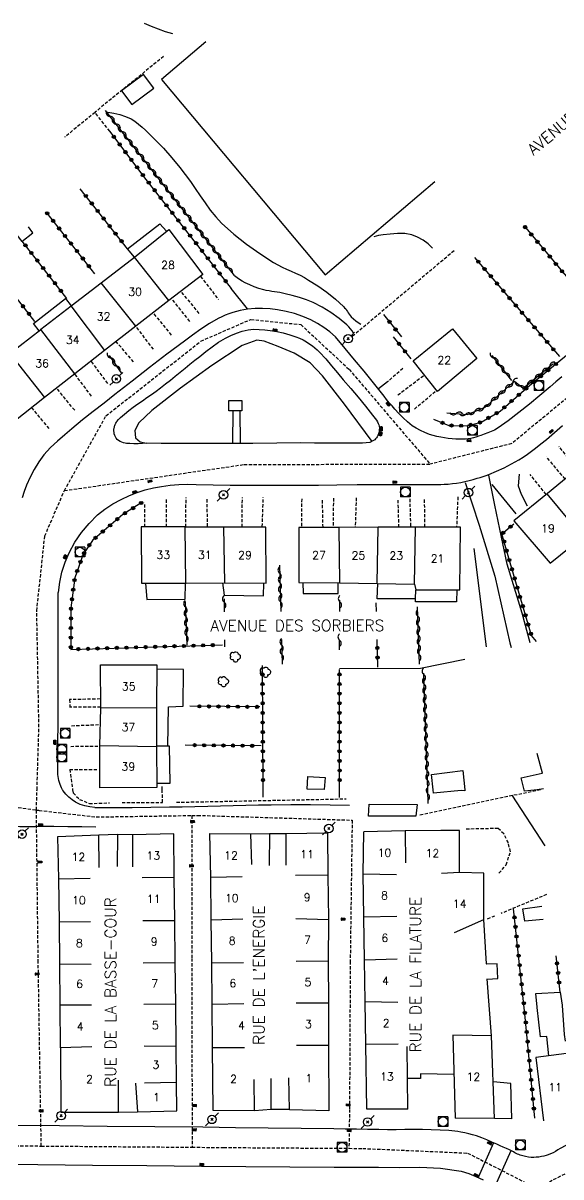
# Model space of a CAD drawing. Header units: millimetres. Extents: x 149000 to 150002, y 151999 to 153000.
# Drawn here: x 149766.9 to 149850.9, y 152110.5 to 152290.7 of the extents above; entities that cross this region are included whole.
import ezdxf
from ezdxf.enums import TextEntityAlignment as Align

# ---------------------------------------------------------------- set-up
doc = ezdxf.new("R2010")
doc.units = ezdxf.units.MM
doc.linetypes.add('DASHED', pattern=[0.75, 0.5, -0.25])
doc.layers.get('0').update_dxf_attribs({"linetype": 'CONTINUOUS'})
for name, color, linetype in [('W0001', 6, 'DASHED'), ('W0006', 2, 'CONTINUOUS'), ('W0008', 7, 'CONTINUOUS'), ('W0014', 7, 'CONTINUOUS'), ('W0017', 7, 'CONTINUOUS'), ('W0020', 2, 'CONTINUOUS'), ('w0101', 7, 'CONTINUOUS'), ('W0104', 1, 'CONTINUOUS'), ('W0112', 1, 'DASHED'), ('W0132', 7, 'CONTINUOUS'), ('w0211', 2, 'CONTINUOUS'), ('W0214', 2, 'CONTINUOUS'), ('w0300', 7, 'CONTINUOUS'), ('W0310', 3, 'CONTINUOUS'), ('w0323', 7, 'CONTINUOUS'), ('W0330', 7, 'CONTINUOUS'), ('W0401', 7, 'CONTINUOUS'), ('W0420', 7, 'CONTINUOUS'), ('W0473', 7, 'CONTINUOUS'), ('W0510', 5, 'CONTINUOUS'), ('W0989', 7, 'CONTINUOUS'), ('W0991', 7, 'CONTINUOUS'), ('W1102', 7, 'CONTINUOUS')]:
    doc.layers.add(name, color=color, linetype=linetype)
doc.styles.get("Standard").update_dxf_attribs({"font": 'romans.shx', "width": 0.85})

# ---------------------------------------------------------------- blocks, each defined once
blk = doc.blocks.new('T420')
for p, q in [((0.75, 0.75), (-0.75, 0.75)), ((-0.75, 0.75), (-0.75, -0.75)), ((0.75, 0.75), (0.75, -0.75)), ((0.75, -0.75), (-0.75, -0.75))]:
    blk.add_line(p, q)
blk.add_ellipse((0, 0), major_axis=(-0.53, 0.53), ratio=1, start_param=3.926991, end_param=10.210176)
blk = doc.blocks.new('T401')
for p, q in [((-0.3, 0.3), (0, 0.3)), ((-0.3, -0.25), (-0.3, 0.3)), ((-0.3, 0.15), (0, 0.15)), ((-0.3, 0), (0, 0)), ((0, 0.3), (0, -0.25)), ((-0.3, -0.15), (0, -0.15)), ((-0.3, -0.25), (-0.3, -0.3)), ((-0.3, -0.3), (0, -0.3)), ((0, -0.3), (0, -0.25))]:
    blk.add_line(p, q)
blk = doc.blocks.new('T300')
for p, q in [((-0.8, 0.51), (-0.86, 0.34)), ((-0.86, 0.34), (-0.86, 0.17)), ((-0.86, 0.17), (-0.74, 0.06)), ((-0.69, 0.63), (-0.8, 0.51)), ((-0.8, -0.06), (-0.74, 0.06)), ((-0.74, 0.06), (-0.69, 0.11)), ((-0.57, 0.69), (-0.69, 0.63)), ((-0.46, 0.69), (-0.57, 0.69)), ((-0.29, 0.63), (-0.46, 0.69)), ((-0.29, 0.63), (-0.17, 0.74)), ((-0.23, 0.57), (-0.29, 0.63)), ((-0.17, 0.74), (-0.06, 0.8)), ((-0.06, 0.8), (0.06, 0.8)), ((0.06, 0.8), (0.23, 0.74)), ((0.23, 0.74), (0.34, 0.63)), ((0.34, 0.63), (0.4, 0.51)), ((0.46, 0.46), (0.34, 0.46)), ((0.4, 0.51), (0.4, 0.46)), ((0.57, 0.4), (0.46, 0.46)), ((0.57, 0.4), (0.69, 0.29)), ((0.69, 0.29), (0.74, 0.17)), ((0.74, 0.06), (0.69, -0.17)), ((0.74, 0.17), (0.74, 0.06)), ((-0.8, -0.17), (-0.8, -0.06)), ((-0.8, -0.23), (-0.8, -0.17)), ((-0.74, -0.34), (-0.8, -0.23)), ((-0.69, -0.4), (-0.74, -0.34)), ((-0.51, -0.46), (-0.69, -0.4)), ((-0.4, -0.46), (-0.51, -0.46)), ((-0.4, -0.46), (-0.34, -0.46)), ((-0.34, -0.46), (-0.34, -0.4)), ((-0.34, -0.51), (-0.34, -0.46)), ((-0.29, -0.63), (-0.34, -0.51)), ((-0.17, -0.74), (-0.29, -0.63)), ((-0.06, -0.8), (-0.17, -0.74)), ((0.06, -0.8), (-0.06, -0.8)), ((0.17, -0.74), (0.06, -0.8)), ((0.23, -0.69), (0.17, -0.74)), ((0.29, -0.46), (0.23, -0.46)), ((0.29, -0.63), (0.23, -0.69)), ((0.46, -0.4), (0.29, -0.46)), ((0.34, -0.51), (0.29, -0.63)), ((0.34, -0.51), (0.34, -0.46)), ((0.57, -0.34), (0.46, -0.4)), ((0.63, -0.29), (0.57, -0.34)), ((0.69, -0.17), (0.63, -0.29))]:
    blk.add_line(p, q)
blk = doc.blocks.new('T473')
for p, q in [((-0.166667, 0.166667), (0.166667, -0.166667)), ((-0.166667, -0.166667), (0.166667, 0.166667)), ((0.500001, 0.500001), (1.000002, 1.000002)), ((-1.000002, -1.000002), (-0.500001, -0.500001))]:
    blk.add_line(p, q)
blk.add_ellipse((0, 0), major_axis=(0.471405, 0.471405), ratio=1, start_param=5.4977871438, end_param=11.780972451)
blk = doc.blocks.new('t323o')
at = {"color": 0, "linetype": 'Continuous'}
for radius in [0.25, 0.15]:
    blk.add_circle((0, 0), radius, dxfattribs=at)
blk = doc.blocks.new('t310o')
at = {"color": 0, "linetype": 'Continuous'}
for centre, start, end in [((-0.5, 0.38), 216.8699, 323.1304), ((0.5, -0.37), 36.8699, 143.1303)]:
    blk.add_arc(centre, 0.625, start, end, dxfattribs=at)

msp = doc.modelspace()

# ---------------------------------------------------------------- linework, layer by layer
at = {"layer": 'W0001'}
for points in [[(149932.08, 152267.06), (149907.45, 152266.31), (149890.55, 152262.88), (149881.07, 152257.01), (149864.6, 152242.71), (149843.19, 152225.04), (149830.45, 152221.84)], [(149773.33, 152217.7), (149779.83, 152229.38), (149794.65, 152241.04), (149802.46, 152244.44), (149810.26, 152243.63), (149817.79, 152236.64), (149830.45, 152221.84)], [(149773.33, 152217.7), (149801.39, 152221.78), (149830.45, 152221.84)], [(149769.06, 152171), (149769.36, 152180.8), (149769.02, 152198.93), (149770.28, 152210.62), (149773.33, 152217.7)], [(149768.96, 152167.83), (149769.06, 152171)], [(149757.95, 152169.41), (149768.96, 152167.83)], [(149768.96, 152167.83), (149769.07, 152167.82), (149769.17, 152167.8), (149769.28, 152167.79), (149769.39, 152167.77), (149778.31, 152166.75), (149793.24, 152166.98)], [(149769.72, 152115.37), (149769.25, 152144.02), (149768.96, 152167.83)], [(149793.24, 152166.98), (149793.23, 152144.66), (149793.28, 152115.18)], [(149793.24, 152166.98), (149794.14, 152167), (149818.27, 152166.25)], [(149818.27, 152166.25), (149817.97, 152144.2), (149817.86, 152121.09), (149817.77, 152115.01)], [(149847.06, 152108.79), (149870.32, 152120.54)], [(149757.75, 152115.53), (149764.2, 152115.41), (149769.72, 152115.37)], [(149769.72, 152115.37), (149793.28, 152115.18)], [(149793.28, 152115.18), (149798.21, 152115.14), (149817.77, 152115.01)], [(149817.77, 152115.01), (149819.93, 152114.99), (149836.3, 152114.27), (149847.06, 152108.79)]]:
    msp.add_lwpolyline(points, dxfattribs=at)
at = {"layer": 'W0006'}
for points in [[(149803.41, 152241.2), (149801.09, 152240.36), (149796.34, 152237.25), (149791.49, 152233.72), (149787.01, 152230.2), (149784.97, 152228.27), (149784.36, 152227.11), (149784.46, 152225.92), (149785.18, 152225.34), (149786.18, 152225.11)], [(149821.42, 152225.38), (149817.09, 152231.22), (149813.62, 152235.6), (149811.73, 152237.65), (149809.2, 152239.15), (149806.71, 152240.21), (149804.52, 152241.02), (149803.41, 152241.2)]]:
    msp.add_lwpolyline(points, dxfattribs=at)
at = {"layer": 'W0008'}
for points in [[(149815.67, 152241.69), (149814.78, 152242.47), (149813.84, 152243.18), (149812.84, 152243.81), (149811.8, 152244.36), (149810.55, 152244.89), (149809.26, 152245.33), (149807.95, 152245.66), (149806.62, 152245.92), (149805.46, 152246.06), (149804.29, 152246.13), (149803.12, 152246.12), (149801.95, 152246.03)], [(149786.18, 152225.11), (149785.52, 152225.06), (149784.86, 152225.03), (149784.19, 152225.03), (149783.53, 152225.05), (149783.29, 152225.06), (149783.05, 152225.08), (149782.8, 152225.12), (149782.57, 152225.18), (149782.3, 152225.27), (149782.04, 152225.38), (149781.8, 152225.52), (149781.58, 152225.7), (149781.42, 152225.89), (149781.3, 152226.1), (149781.2, 152226.33), (149781.13, 152226.56), (149781.09, 152226.79), (149781.07, 152227.03), (149781.08, 152227.27), (149781.12, 152227.5), (149781.15, 152227.63), (149781.18, 152227.76), (149781.23, 152227.89), (149781.28, 152228.01), (149781.33, 152228.13), (149781.39, 152228.25), (149781.46, 152228.37), (149781.53, 152228.48), (149781.79, 152228.81), (149782.09, 152229.1), (149782.41, 152229.37), (149782.73, 152229.63), (149783.4, 152230.19), (149784.1, 152230.71), (149784.8, 152231.23), (149785.52, 152231.73), (149786.23, 152232.22), (149786.95, 152232.72), (149787.66, 152233.23), (149788.36, 152233.75), (149789.13, 152234.35), (149789.9, 152234.96), (149790.65, 152235.58), (149791.41, 152236.21), (149792.17, 152236.83), (149792.93, 152237.44), (149793.7, 152238.05), (149794.47, 152238.65), (149795.44, 152239.4), (149796.41, 152240.15), (149797.42, 152240.87), (149798.48, 152241.5), (149799.32, 152241.92), (149800.19, 152242.3), (149801.08, 152242.6), (149802.01, 152242.81), (149802.88, 152242.89), (149803.75, 152242.88), (149804.62, 152242.81), (149805.48, 152242.7), (149806.5, 152242.54), (149807.52, 152242.33), (149808.52, 152242.05), (149809.5, 152241.72), (149810.07, 152241.49), (149810.62, 152241.22), (149811.16, 152240.92), (149811.67, 152240.59)], [(149851.02, 152235.49), (149850.1, 152234.7), (149849.17, 152233.92), (149847.56, 152232.57), (149845.95, 152231.22), (149844.32, 152229.89), (149842.65, 152228.61), (149842.12, 152228.22), (149841.59, 152227.85), (149841.05, 152227.49), (149840.48, 152227.16), (149839.97, 152226.91), (149839.44, 152226.7), (149838.91, 152226.5), (149838.38, 152226.31), (149837.99, 152226.18), (149837.6, 152226.05), (149837.21, 152225.94), (149836.82, 152225.85), (149836.38, 152225.78), (149835.95, 152225.74), (149835.51, 152225.71), (149835.08, 152225.71), (149834.48, 152225.73), (149833.88, 152225.79), (149833.29, 152225.86), (149832.7, 152225.95), (149832.1, 152226.05), (149831.51, 152226.16), (149830.91, 152226.3), (149830.33, 152226.48), (149829.63, 152226.75), (149828.95, 152227.07), (149828.28, 152227.43), (149827.65, 152227.84), (149826.91, 152228.43), (149826.22, 152229.07), (149825.57, 152229.75), (149824.93, 152230.44), (149824.5, 152230.93), (149824.07, 152231.43), (149823.66, 152231.94), (149823.25, 152232.46), (149822.85, 152232.98), (149822.45, 152233.5), (149822.04, 152234.01), (149821.63, 152234.52), (149820.15, 152236.33), (149818.66, 152238.12), (149817.17, 152239.91), (149815.67, 152241.7)], [(149811.67, 152240.59), (149812.07, 152240.3), (149812.45, 152239.99), (149812.81, 152239.67), (149813.17, 152239.33), (149814.15, 152238.3), (149815.07, 152237.21), (149815.97, 152236.11), (149816.87, 152235.01), (149818.04, 152233.64), (149819.2, 152232.28), (149820.36, 152230.89), (149821.47, 152229.48), (149821.67, 152229.23), (149821.87, 152228.97), (149822.06, 152228.71), (149822.23, 152228.42), (149822.33, 152228.2), (149822.42, 152227.98), (149822.48, 152227.75), (149822.52, 152227.5), (149822.51, 152227.2), (149822.47, 152226.89), (149822.39, 152226.59), (149822.28, 152226.31), (149822.19, 152226.12), (149822.07, 152225.95), (149821.94, 152225.79), (149821.79, 152225.65), (149821.61, 152225.52), (149821.42, 152225.4), (149821.22, 152225.31), (149821.01, 152225.24), (149820.46, 152225.14), (149819.91, 152225.12), (149819.37, 152225.13), (149818.83, 152225.13), (149816.67, 152225.1), (149814.52, 152225.09), (149812.37, 152225.12), (149810.22, 152225.17)], [(149810.22, 152225.17), (149806.49, 152225.12), (149802.77, 152225.08), (149799.04, 152225.05), (149795.32, 152225.04), (149793.03, 152225.04), (149790.75, 152225.06), (149788.46, 152225.08), (149786.18, 152225.11)], [(149778.11, 152168.25), (149781.02, 152168.24), (149783.93, 152168.25), (149786.85, 152168.28), (149789.76, 152168.31), (149791.75, 152168.34), (149793.73, 152168.39), (149795.72, 152168.44), (149797.71, 152168.5), (149799.69, 152168.55), (149801.68, 152168.6), (149803.67, 152168.64), (149805.65, 152168.66), (149808.71, 152168.68), (149811.76, 152168.67), (149814.82, 152168.65), (149817.88, 152168.6)]]:
    msp.add_lwpolyline(points, dxfattribs=at)
at = {"layer": 'W0014'}
for points in [[(149801.95, 152246.03), (149801.36, 152245.94), (149800.78, 152245.82), (149800.19, 152245.68), (149799.62, 152245.51), (149799.04, 152245.31), (149798.46, 152245.09), (149797.9, 152244.85), (149797.35, 152244.57), (149795.97, 152243.77), (149794.65, 152242.89), (149793.35, 152241.96), (149792.07, 152241.03), (149789.32, 152239), (149786.61, 152236.92), (149783.92, 152234.81), (149781.23, 152232.7), (149779.54, 152231.38), (149777.85, 152230.07), (149776.17, 152228.73), (149774.52, 152227.36), (149773.39, 152226.4), (149772.24, 152225.44), (149771.14, 152224.43), (149770.13, 152223.31), (149769.32, 152222.2), (149768.6, 152221.02), (149767.97, 152219.79), (149767.41, 152218.54), (149767.04, 152217.55), (149766.74, 152216.55)], [(149815.86, 152218.62), (149819.04, 152218.64), (149822.21, 152218.65), (149825.39, 152218.67), (149828.57, 152218.68), (149829.08, 152218.68), (149829.59, 152218.67), (149830.09, 152218.67), (149830.6, 152218.66), (149831.11, 152218.65), (149831.62, 152218.66), (149832.13, 152218.67), (149832.64, 152218.69), (149833.29, 152218.73), (149833.94, 152218.79), (149834.58, 152218.86), (149835.23, 152218.97), (149835.88, 152219.11), (149836.53, 152219.27), (149837.17, 152219.46), (149837.81, 152219.64), (149838.27, 152219.77), (149838.72, 152219.9), (149839.18, 152220.05), (149839.63, 152220.21), (149840.83, 152220.72), (149842.01, 152221.28), (149843.17, 152221.88), (149844.3, 152222.52), (149844.97, 152222.94), (149845.63, 152223.38), (149846.26, 152223.85), (149846.89, 152224.33), (149847.76, 152225.01), (149848.62, 152225.7), (149849.47, 152226.41), (149850.31, 152227.13), (149851.14, 152227.85)], [(149772.4, 152201.79), (149772.6, 152203.4), (149772.95, 152204.98), (149773.45, 152206.52), (149774.09, 152208.01), (149774.98, 152209.63), (149776.02, 152211.16), (149777.2, 152212.59), (149778.51, 152213.9), (149779.66, 152214.82), (149780.89, 152215.62), (149782.18, 152216.32), (149783.51, 152216.93), (149784.72, 152217.41), (149785.96, 152217.81), (149787.23, 152218.12), (149788.5, 152218.37), (149789.84, 152218.55), (149791.19, 152218.66), (149792.55, 152218.69), (149793.9, 152218.65)], [(149793.9, 152218.65), (149796.55, 152218.6), (149799.2, 152218.56), (149801.85, 152218.54), (149804.51, 152218.53), (149807.34, 152218.53), (149810.18, 152218.55), (149813.02, 152218.57), (149815.86, 152218.62)], [(149772.32, 152173.36), (149772.33, 152175.95), (149772.33, 152178.53), (149772.34, 152181.11), (149772.34, 152183.7), (149772.34, 152185.11), (149772.34, 152186.52), (149772.34, 152187.93), (149772.34, 152189.35), (149772.34, 152190.76), (149772.34, 152192.17), (149772.34, 152193.58), (149772.34, 152194.99), (149772.35, 152196.7), (149772.35, 152198.4), (149772.36, 152200.1), (149772.38, 152201.81)], [(149773.02, 152171), (149772.88, 152171.27), (149772.77, 152171.55), (149772.67, 152171.84), (149772.58, 152172.13), (149772.49, 152172.43), (149772.42, 152172.74), (149772.36, 152173.06), (149772.32, 152173.37)], [(149778.11, 152168.25), (149777.32, 152168.31), (149776.55, 152168.46), (149775.81, 152168.71), (149775.09, 152169.04), (149774.53, 152169.4), (149774.01, 152169.83), (149773.55, 152170.31), (149773.13, 152170.83), (149773.1, 152170.87), (149773.08, 152170.92), (149773.05, 152170.96), (149773.02, 152171)], [(149757.34, 152167.35), (149758.64, 152167), (149759.93, 152166.67), (149761.23, 152166.35), (149762.54, 152166.05), (149763.49, 152165.82), (149764.44, 152165.6), (149765.41, 152165.41), (149766.38, 152165.28), (149766.77, 152165.25), (149767.16, 152165.24), (149767.55, 152165.24), (149767.94, 152165.25), (149768.33, 152165.27), (149768.72, 152165.28), (149769.11, 152165.29), (149769.5, 152165.3), (149771.69, 152165.29), (149773.88, 152165.27), (149776.07, 152165.25), (149778.26, 152165.22)], [(149815.43, 152118.04), (149810.3, 152118.1), (149805.18, 152118.17), (149800.06, 152118.23), (149794.94, 152118.29), (149787.48, 152118.37), (149780.03, 152118.44), (149772.57, 152118.51), (149765.12, 152118.58)], [(149851.66, 152115.47), (149850.77, 152114.96), (149850.39, 152114.75), (149850.02, 152114.53), (149849.64, 152114.33), (149849.25, 152114.15), (149848.9, 152114.02), (149848.55, 152113.9), (149848.19, 152113.79), (149847.82, 152113.71), (149847.43, 152113.65), (149847.03, 152113.61), (149846.63, 152113.59), (149846.23, 152113.6), (149845.79, 152113.64), (149845.35, 152113.71), (149844.92, 152113.82), (149844.5, 152113.94), (149844.28, 152114.03), (149844.07, 152114.12), (149843.86, 152114.22), (149843.66, 152114.33), (149843.46, 152114.44), (149843.26, 152114.56), (149843.06, 152114.66), (149842.85, 152114.77), (149842.36, 152114.99), (149841.86, 152115.21), (149841.36, 152115.42), (149840.86, 152115.64), (149840.08, 152115.98), (149839.3, 152116.33), (149838.51, 152116.66), (149837.71, 152116.95), (149837.09, 152117.14), (149836.47, 152117.29), (149835.85, 152117.42), (149835.22, 152117.54), (149834.76, 152117.62), (149834.29, 152117.69), (149833.82, 152117.75), (149833.35, 152117.79), (149831.99, 152117.87), (149830.62, 152117.92), (149829.26, 152117.94), (149827.89, 152117.94), (149826.52, 152117.93), (149825.16, 152117.92), (149823.79, 152117.92), (149822.43, 152117.93), (149820.68, 152117.95), (149818.93, 152117.98), (149817.18, 152118.01), (149815.43, 152118.03)], [(149760.7, 152112.57), (149769.21, 152112.48), (149777.72, 152112.4), (149786.22, 152112.32), (149794.73, 152112.24), (149801.65, 152112.19), (149808.56, 152112.14), (149815.47, 152112.09), (149822.39, 152112.05)], [(149822.29, 152112.05), (149822.31, 152112.05), (149822.34, 152112.05), (149822.36, 152112.05), (149822.39, 152112.05), (149825.6, 152112.02), (149828.83, 152112.05), (149832.08, 152111.92), (149835.29, 152111.42), (149836.47, 152111.08), (149837.61, 152110.62), (149838.71, 152110.08)]]:
    msp.add_lwpolyline(points, dxfattribs=at)
at = {"layer": 'W0017'}
for points in [[(149799.35, 152249.25), (149801.87, 152246.08)], [(149823.8, 152234.7), (149822.36, 152233.58)], [(149799.63, 152230.18), (149799.59, 152225.1)], [(149800.86, 152225.11), (149800.81, 152230.18)], [(149846.05, 152193.91), (149844.8, 152198.57), (149842.46, 152206.23), (149841.35, 152211.7), (149840.56, 152215.45), (149839.6, 152220.11)], [(149844.35, 152220.28), (149844.22, 152218.46), (149844.67, 152217.15), (149845.6, 152215.3)], [(149835.92, 152218.95), (149838.09, 152212.33), (149840.53, 152204.32), (149842.91, 152193.95), (149843.12, 152193.22)], [(149843.9, 152214.09), (149840.12, 152218.64)], [(149848.42, 152162.26), (149843.27, 152170.15)]]:
    msp.add_lwpolyline(points, dxfattribs=at)
at = {"layer": 'W0020'}
for points in [[(149840.33, 152115.87), (149837.96, 152110.48)], [(149840.61, 152109.08), (149843.09, 152114.65)]]:
    msp.add_lwpolyline(points, dxfattribs=at)
at = {"layer": 'w0101'}
for points in [[(149784.26, 152254.13), (149784.26, 152254.16), (149789.65, 152258.49), (149794.97, 152251.43)], [(149779.1, 152250.17), (149784.26, 152254.13)], [(149774.37, 152246.53), (149779.1, 152250.17)], [(149794.97, 152251.43), (149789.63, 152247.37)], [(149769.66, 152242.91), (149774.37, 152246.53)], [(149789.63, 152247.37), (149784.49, 152243.37)], [(149789.63, 152247.37), (149789.63, 152247.37)], [(149764.82, 152239.11), (149769.66, 152242.86)], [(149769.66, 152242.86), (149769.66, 152242.91)], [(149784.49, 152243.37), (149779.62, 152239.59)], [(149779.62, 152239.59), (149774.95, 152235.95)], [(149774.95, 152235.92), (149770.24, 152232.22)], [(149774.95, 152235.95), (149774.95, 152235.92)], [(149770.24, 152232.22), (149765.43, 152228.45)], [(149853.44, 152221.08), (149848.77, 152217.25)], [(149848.77, 152217.25), (149843.52, 152212.98), (149849.18, 152206.37), (149854.29, 152210.47)], [(149792.2, 152212.04), (149785.3, 152212.04), (149785.37, 152203.26), (149792.3, 152203.27)], [(149792.25, 152212.01), (149792.2, 152212.04)], [(149798.2, 152212.01), (149792.25, 152212.01)], [(149804.8, 152211.99), (149798.2, 152212.01)], [(149798.2, 152212.01), (149798.2, 152212.01)], [(149798.33, 152203.28), (149798.36, 152203.28), (149804.85, 152203.26), (149804.8, 152211.99)], [(149816.18, 152211.96), (149809.94, 152211.95), (149809.95, 152203.35), (149816.31, 152203.28)], [(149822.32, 152211.97), (149816.18, 152211.96)], [(149828.16, 152211.98), (149822.32, 152211.97)], [(149827.99, 152203.12), (149828.19, 152202.22), (149835.09, 152202.22), (149835.17, 152211.99)], [(149835.17, 152211.99), (149828.16, 152211.98)], [(149792.3, 152203.27), (149792.33, 152203.27), (149798.33, 152203.28)], [(149816.31, 152203.28), (149816.36, 152203.28), (149822.18, 152203.2)], [(149822.18, 152203.2), (149827.99, 152203.12)], [(149779.02, 152183.76), (149778.99, 152190.52), (149787.76, 152190.51), (149787.72, 152183.81)], [(149778.88, 152177.92), (149779.02, 152183.73)], [(149779.02, 152183.73), (149779.02, 152183.76)], [(149787.72, 152183.81), (149787.74, 152177.8)], [(149787.72, 152183.81), (149787.72, 152183.81)], [(149787.77, 152171.35), (149778.89, 152171.3), (149778.88, 152177.92)], [(149787.74, 152177.8), (149787.77, 152171.35)], [(149778.71, 152163.92), (149772.27, 152163.66), (149772.39, 152157.09)], [(149778.74, 152158.86), (149778.71, 152163.92)], [(149790.5, 152157.33), (149790.42, 152164.1), (149783.96, 152163.94)], [(149783.96, 152163.94), (149783.98, 152158.96)], [(149796.21, 152157.33), (149796.03, 152164.15), (149802.47, 152164.11), (149802.47, 152164.11)], [(149802.62, 152159.34), (149802.47, 152164.11)], [(149807.98, 152164.16), (149807.98, 152164.16), (149814.42, 152164.28), (149814.49, 152157.64)], [(149807.99, 152159.2), (149807.98, 152164.16)], [(149820.01, 152157.85), (149820.01, 152157.85), (149820.11, 152164.42)], [(149826.56, 152164.6), (149820.11, 152164.42)], [(149835.05, 152158.07), (149835.06, 152164.62), (149832.1, 152164.62), (149826.56, 152164.6)], [(149820.08, 152151.14), (149820.08, 152151.14), (149820.01, 152157.85)], [(149838.82, 152150.72), (149838.83, 152150.89), (149838.85, 152157.95), (149835.05, 152158.07)], [(149772.39, 152157.09), (149772.5, 152150.3)], [(149790.57, 152150.6), (149790.5, 152157.33)], [(149796.28, 152150.68), (149796.21, 152157.33), (149796.21, 152157.33)], [(149814.49, 152157.64), (149814.56, 152150.78), (149814.56, 152150.75), (149814.56, 152150.75)], [(149796.35, 152143.97), (149796.28, 152150.68)], [(149814.56, 152150.75), (149814.54, 152144.21)], [(149820.19, 152144.41), (149820.08, 152151.11), (149820.08, 152151.14)], [(149834.26, 152148.69), (149838.82, 152150.72)], [(149772.5, 152150.3), (149772.56, 152143.8)], [(149790.65, 152144), (149790.57, 152150.6)], [(149772.56, 152143.8), (149772.62, 152137.37)], [(149790.72, 152137.54), (149790.65, 152144)], [(149796.41, 152137.53), (149796.35, 152143.97)], [(149814.54, 152144.21), (149814.54, 152144.21), (149814.57, 152137.71)], [(149820.3, 152137.91), (149820.19, 152144.41)], [(149772.62, 152137.37), (149772.68, 152130.71), (149772.73, 152130.71)], [(149790.79, 152130.92), (149790.72, 152137.54)], [(149796.48, 152130.75), (149796.41, 152137.53)], [(149814.57, 152137.71), (149814.59, 152131.06)], [(149820.41, 152131.23), (149820.3, 152137.91)], [(149840.48, 152119.66), (149840.03, 152132.6), (149833.97, 152132.69), (149834.37, 152119.73)], [(149790.86, 152125.28), (149790.79, 152130.92)], [(149814.59, 152131.06), (149814.62, 152120.85), (149808.48, 152121.02), (149808.48, 152121.02)], [(149826.95, 152121.14), (149820.57, 152121.1), (149820.41, 152131.23)], [(149826.95, 152121.14), (149826.84, 152130.9)], [(149772.73, 152130.71), (149772.76, 152120.64), (149781.78, 152120.65)], [(149803.02, 152120.89), (149796.58, 152120.91), (149796.48, 152130.75)], [(149851.76, 152129.8), (149846.95, 152129.21), (149848.16, 152119.29)], [(149781.78, 152120.65), (149781.76, 152125.65)], [(149803.02, 152120.89), (149802.98, 152125.76)], [(149808.48, 152121.02), (149808.4, 152126.03)], [(149784.45, 152125.21), (149784.74, 152120.73)], [(149790.9, 152120.88), (149790.86, 152125.28)], [(149784.74, 152120.73), (149784.74, 152120.73), (149790.9, 152120.88)], [(149840.48, 152119.66), (149840.48, 152119.66), (149834.37, 152119.73)]]:
    msp.add_lwpolyline(points, dxfattribs=at)
msp.add_lwpolyline([(149831.58, 152233.16), (149827.79, 152237.95), (149833.92, 152242.97), (149837.73, 152238.35)], close=True, dxfattribs=at)
at = {"layer": 'W0104'}
for points in [[(149785.68, 152282.69), (149782.24, 152280.1), (149783.85, 152277.97), (149787.29, 152280.56)], [(149801.02, 152230.18), (149799.04, 152230.18), (149799.04, 152231.75), (149801.02, 152231.76)], [(149813.92, 152171.06), (149811.26, 152171.08), (149811.34, 152173.09), (149814.08, 152172.93)], [(149828.22, 152166.89), (149820.8, 152166.86), (149820.93, 152168.76), (149828.43, 152168.67)]]:
    msp.add_lwpolyline(points, close=True, dxfattribs=at)
for points in [[(149765.93, 152257.57), (149766.68, 152256.6), (149768.43, 152257.96), (149767.72, 152258.88)], [(149784.26, 152254.13), (149783.18, 152255.47), (149788.26, 152259.37), (149789.27, 152258.19)], [(149769.37, 152242.63), (149768.51, 152243.81), (149773.51, 152247.69), (149774.38, 152246.54)], [(149785.99, 152203.26), (149786.23, 152200.68), (149792.21, 152200.74), (149792.27, 152203.27)], [(149798.03, 152203.28), (149798.31, 152201.37), (149804.44, 152201.29), (149804.46, 152203.26)], [(149810.56, 152203.34), (149810.6, 152201.65), (149816.08, 152201.65), (149816.1, 152203.28)], [(149834.6, 152202.22), (149834.58, 152200.32), (149828.17, 152200.32), (149828.18, 152200.78), (149822.2, 152200.82), (149822.28, 152203.2)], [(149828.18, 152200.78), (149828.19, 152202.22)], [(149789.48, 152177.79), (149789.58, 152183.95), (149791.89, 152184.06), (149791.92, 152189.77), (149787.76, 152189.81)], [(149787.77, 152172.05), (149789.86, 152172.03), (149789.74, 152177.79), (149787.74, 152177.8)], [(149845.12, 152171), (149844.66, 152172.86), (149847.95, 152173.56), (149847.98, 152173.56), (149847.18, 152176.64)], [(149830.91, 152171), (149830.65, 152173.36), (149835.54, 152174.01)], [(149835.54, 152174.01), (149835.85, 152171)], [(149835.32, 152170.86), (149830.97, 152170.48), (149830.91, 152171)], [(149835.85, 152171), (149835.86, 152170.85), (149835.32, 152170.86)], [(149847.15, 152171), (149845.18, 152170.76), (149845.12, 152171)], [(149848.17, 152171.12), (149847.15, 152171)], [(149783.96, 152163.94), (149783.96, 152163.97), (149781.65, 152164), (149781.65, 152164.02), (149778.71, 152163.92), (149778.71, 152163.92)], [(149781.65, 152164.02), (149781.6, 152159.02)], [(149802.47, 152164.11), (149802.52, 152164.11), (149805.35, 152164.16), (149807.98, 152164.16)], [(149805.35, 152164.16), (149805.3, 152159.16)], [(149848.09, 152150.74), (149845.24, 152150.5), (149844.93, 152152.38), (149847.87, 152152.84)], [(149840.03, 152132.6), (149839.37, 152141.46), (149839.37, 152141.4), (149841.01, 152141.52), (149840.92, 152143.83), (149839.29, 152143.79), (149839.26, 152143.82), (149838.82, 152150.72)], [(149849, 152129.46), (149848.65, 152132.48), (149847.7, 152132.41), (149847.17, 152137), (149847.17, 152137.03), (149846.97, 152139.18), (149850.75, 152139.41), (149851.05, 152137.34), (149851.05, 152137.32), (149851.39, 152132.8), (149851.39, 152132.77), (149851.51, 152131.76)], [(149805.61, 152121.05), (149805.62, 152125.91)], [(149834.16, 152126.53), (149828.92, 152126.64), (149828.92, 152126.61), (149828.92, 152125.91), (149826.9, 152125.9)], [(149843.19, 152119.6), (149843.04, 152125.12), (149840.28, 152125.41)], [(149781.78, 152120.65), (149781.78, 152120.68), (149784.74, 152120.73)], [(149805.61, 152121.05), (149803.02, 152120.89)], [(149808.48, 152121.02), (149808.48, 152121.05), (149805.61, 152121.05)], [(149843.19, 152119.6), (149840.48, 152119.66)]]:
    msp.add_lwpolyline(points, dxfattribs=at)
at = {"layer": 'W0112'}
for points in [[(149788.82, 152285.48), (149778.12, 152276.79), (149778.12, 152276.74), (149773.35, 152272.87)], [(149780.41, 152273.8), (149778.12, 152276.74)], [(149834.18, 152255.14), (149834.18, 152255.14), (149834.18, 152255.14), (149818.35, 152241.82)], [(149794.61, 152251.15), (149797.39, 152247.54)], [(149794.38, 152245.37), (149791.55, 152248.83)], [(149792.92, 152244.12), (149790.06, 152247.7)], [(149790.06, 152241.99), (149787.21, 152245.49)], [(149787.23, 152239.77), (149784.44, 152243.43)], [(149784.14, 152237.8), (149781.41, 152240.98)], [(149780.12, 152234.43), (149777.51, 152237.94)], [(149777.56, 152232.45), (149774.95, 152235.92)], [(149826.2, 152236.76), (149823.8, 152234.7)], [(149825.4, 152232.64), (149829.53, 152235.75)], [(149774.94, 152230.26), (149772.11, 152233.7)], [(149827.99, 152230.44), (149831.44, 152233.33)], [(149770.95, 152227.4), (149768.25, 152230.66)], [(149853.44, 152221.08), (149850.56, 152224.6)], [(149851.53, 152219.51), (149848.6, 152222.99)], [(149848.59, 152217.11), (149846.08, 152220.21)], [(149785.88, 152212.04), (149785.92, 152215.82)], [(149789.3, 152212.04), (149789.26, 152216.46)], [(149792.31, 152212.01), (149792.33, 152216.65)], [(149795.56, 152216.35), (149795.65, 152212.01)], [(149801.08, 152212.01), (149801.13, 152216.62)], [(149804.23, 152212.08), (149804.39, 152216.64)], [(149810.39, 152216.42), (149810.37, 152211.96)], [(149813.72, 152211.96), (149813.64, 152216.36)], [(149815.34, 152216.52), (149815.3, 152211.96)], [(149818.92, 152216.58), (149818.74, 152211.97)], [(149825.58, 152211.98), (149825.44, 152216.4)], [(149827.27, 152216.41), (149827.39, 152211.98)], [(149829.53, 152216.29), (149829.59, 152211.98)], [(149834.77, 152216.72), (149834.58, 152211.97)], [(149778.93, 152185.17), (149774.14, 152185.07)], [(149774.14, 152185.07), (149774.19, 152183.85)], [(149779.02, 152183.91), (149774.24, 152183.88)], [(149774.44, 152181), (149778.96, 152181.17)], [(149774.33, 152177.77), (149778.88, 152177.83)], [(149774.16, 152174.16), (149778.62, 152174.14)], [(149774.16, 152174.16), (149774.62, 152171)], [(149774.62, 152171), (149774.7, 152170.49), (149775.72, 152169.5), (149777.23, 152168.83), (149780.38, 152168.96)], [(149788.61, 152171), (149788.59, 152171.73)], [(149788.67, 152169.01), (149788.61, 152171)], [(149847.7, 152171), (149828.63, 152166.99)], [(149782.34, 152168.99), (149788.67, 152169.01)], [(149790.84, 152169.04), (149817.36, 152169.58)], [(149841.18, 152157.99), (149842.34, 152159.26), (149842.98, 152161.32), (149842.67, 152162.7), (149841.96, 152164.1), (149841.07, 152164.95), (149835.93, 152164.84)], [(149848.63, 152154.64), (149841.56, 152151.7)], [(149840.52, 152151.28), (149839.24, 152150.72)]]:
    msp.add_lwpolyline(points, dxfattribs=at)
at = {"layer": 'W0132'}
msp.add_lwpolyline([(149795.4, 152287.79), (149788.51, 152281.9), (149814.04, 152251.39), (149831.18, 152265.95)], dxfattribs=at)
at = {"layer": 'w0211'}
msp.add_lwpolyline([(149780.11, 152276.78), (149781.05, 152276.65), (149781.97, 152276.44), (149782.87, 152276.13), (149783.74, 152275.75), (149784.36, 152275.38), (149784.93, 152274.94), (149785.47, 152274.47), (149786, 152273.98), (149787.43, 152272.6), (149788.79, 152271.15), (149790.1, 152269.65), (149791.38, 152268.13), (149792.22, 152267.07), (149793.01, 152265.97), (149793.77, 152264.85), (149794.53, 152263.73), (149795.3, 152262.61), (149796.11, 152261.51), (149796.97, 152260.45), (149797.89, 152259.45), (149799.77, 152257.73), (149801.78, 152256.16), (149803.87, 152254.71), (149806.01, 152253.34), (149806.67, 152252.95), (149807.35, 152252.6), (149808.04, 152252.28), (149808.74, 152251.96), (149809.44, 152251.65), (149810.13, 152251.32), (149810.81, 152250.97), (149811.47, 152250.58), (149812.91, 152249.66), (149814.32, 152248.68), (149815.67, 152247.61), (149816.94, 152246.45), (149817.1, 152246.26), (149817.26, 152246.06), (149817.4, 152245.86), (149817.53, 152245.65), (149817.66, 152245.44), (149817.8, 152245.24), (149817.95, 152245.04), (149818.11, 152244.86), (149818.46, 152244.52), (149818.83, 152244.21), (149819.22, 152243.93), (149819.62, 152243.67)], dxfattribs=at)
at = {"layer": 'W0214'}
msp.add_lwpolyline([(149830.81, 152255.57), (149830.13, 152256.25), (149829.35, 152256.83), (149828.5, 152257.3), (149827.6, 152257.64), (149826.48, 152257.84), (149825.34, 152257.85), (149824.22, 152257.75), (149823.12, 152257.63), (149822.75, 152257.58), (149822.38, 152257.52), (149822.01, 152257.44), (149821.65, 152257.35)], dxfattribs=at)
at = {"layer": 'w0300'}
for points in [[(149818.48, 152242.28), (149818.26, 152242.64), (149818.01, 152242.97), (149817.73, 152243.29), (149817.43, 152243.58), (149816.22, 152244.6), (149814.93, 152245.52), (149813.58, 152246.34), (149812.18, 152247.07), (149811.12, 152247.51), (149810.03, 152247.87), (149808.93, 152248.17), (149807.82, 152248.45), (149807.4, 152248.55), (149806.98, 152248.62), (149806.56, 152248.69), (149806.14, 152248.75), (149805.72, 152248.81), (149805.29, 152248.88), (149804.87, 152248.96), (149804.46, 152249.06), (149803.72, 152249.28), (149802.99, 152249.53), (149802.27, 152249.82), (149801.56, 152250.14), (149801.12, 152250.38), (149800.7, 152250.64), (149800.29, 152250.92), (149799.89, 152251.22)], [(149839.23, 152193.33), (149837.31, 152208.65)]]:
    msp.add_lwpolyline(points, dxfattribs=at)
at = {"layer": 'W0310'}
for points in [[(149799.89, 152251.28), (149779.77, 152277.06)], [(149780.32, 152238.81), (149782.3, 152235.93)], [(149833.04, 152229.86), (149836.29, 152229.6), (149839.02, 152230.71), (149843.62, 152234.78), (149844.99, 152233.68), (149849.61, 152237.5)], [(149843.2, 152234.88), (149840.14, 152238.82)], [(149806.91, 152206.07), (149807.11, 152198.82)], [(149792.19, 152200.4), (149792.46, 152193.55)], [(149798.27, 152200.81), (149798.29, 152198.8)], [(149816.35, 152198.83), (149816.36, 152200.58)], [(149828.79, 152190.61), (149828.48, 152199.58)], [(149798.32, 152194.42), (149798.33, 152193.31)], [(149807.23, 152194.44), (149807.33, 152190.61)], [(149816.3, 152192.86), (149816.31, 152194.46)], [(149830.08, 152171), (149829.46, 152189.19)], [(149830.16, 152168.87), (149830.08, 152171)]]:
    msp.add_lwpolyline(points, dxfattribs=at)
at = {"layer": 'w0323'}
for points in [[(149799.44, 152249.24), (149786.11, 152266.29), (149780.41, 152273.8)], [(149783.18, 152255.47), (149775.81, 152264.81)], [(149778.08, 152251.57), (149770.64, 152261.02)], [(149845.09, 152259.07), (149857.78, 152243.88)], [(149773.71, 152247.72), (149766.76, 152256.63)], [(149768.72, 152244.13), (149761.04, 152253.98)], [(149837.4, 152254.12), (149850.66, 152238.64)], [(149823.16, 152245.19), (149825.99, 152241.71)], [(149831, 152228.87), (149833.38, 152227.88), (149836.17, 152227.82), (149838.41, 152228.39), (149841.38, 152230.12), (149845.97, 152234.12), (149857.49, 152243.52)], [(149824.69, 152241.72), (149827.45, 152238.27)], [(149785.58, 152215.93), (149782.44, 152213.95), (149777.7, 152209.92), (149776.29, 152207.76), (149774.95, 152204.08), (149774.36, 152199.39), (149774.35, 152192.92), (149798.01, 152193.63)], [(149847.04, 152194.14), (149846.26, 152195.06), (149842.93, 152206.45), (149841.67, 152210.97), (149843.53, 152212.5)], [(149822.06, 152198.84), (149822.03, 152200.2)], [(149822.28, 152190.14), (149822.17, 152194.47)], [(149804.36, 152171), (149804.26, 152190.42)], [(149816.32, 152171), (149816.3, 152189.77)], [(149803.88, 152183.92), (149792.91, 152184.04)], [(149804.04, 152177.84), (149792.17, 152177.98)], [(149804.37, 152169.86), (149804.36, 152171)], [(149816.32, 152169.8), (149816.32, 152171)], [(149846.79, 152119.73), (149845.31, 152135.5), (149843.48, 152152.38)], [(149850.75, 152139.41), (149850.15, 152145.09)]]:
    msp.add_lwpolyline(points, dxfattribs=at)
at = {"layer": 'W0330'}
msp.add_lwpolyline([(149816.3, 152189.92), (149828.96, 152189.96), (149835.85, 152191.4)], dxfattribs=at)
at = {"layer": 'W0510'}
msp.add_lwpolyline([(149785.77, 152290.7), (149786.86, 152290.22), (149787.97, 152289.79), (149789.09, 152289.4), (149790.23, 152289.05)], dxfattribs=at)
at = {"layer": 'W1102'}
for points in [[(149789.63, 152247.37), (149784.26, 152254.13)], [(149784.49, 152243.37), (149779.1, 152250.17)], [(149774.36, 152246.53), (149779.62, 152239.59)], [(149774.95, 152235.92), (149769.66, 152242.86)], [(149764.82, 152239.11), (149770.24, 152232.22)], [(149854.29, 152210.47), (149848.7, 152217.19)], [(149792.3, 152203.27), (149792.2, 152212.04)], [(149798.2, 152212.01), (149798.33, 152203.28)], [(149816.18, 152211.96), (149816.31, 152203.28)], [(149822.18, 152203.2), (149822.32, 152211.97)], [(149827.99, 152203.12), (149828.16, 152211.98)], [(149787.72, 152183.81), (149779.02, 152183.73)], [(149778.88, 152177.92), (149787.74, 152177.75)], [(149826.56, 152164.6), (149826.58, 152159.6)], [(149820.01, 152157.85), (149825.18, 152157.75)], [(149835.05, 152158.07), (149832.2, 152157.9)], [(149772.39, 152157.09), (149777.35, 152157.18)], [(149785.5, 152157.32), (149790.5, 152157.33)], [(149796.21, 152157.33), (149801.12, 152157.45)], [(149814.49, 152157.64), (149809.45, 152157.59)], [(149796.28, 152150.68), (149801.2, 152150.82)], [(149809.48, 152150.89), (149814.56, 152150.75)], [(149820.08, 152151.14), (149825.25, 152151.28)], [(149777.43, 152150.35), (149772.5, 152150.3)], [(149785.57, 152150.58), (149790.57, 152150.6)], [(149772.56, 152143.8), (149777.5, 152143.77)], [(149785.65, 152143.99), (149790.65, 152144)], [(149796.35, 152143.97), (149801.29, 152144.04)], [(149814.54, 152144.21), (149809.51, 152144.16)], [(149825.32, 152144.52), (149820.19, 152144.41)], [(149777.57, 152137.36), (149772.62, 152137.37)], [(149790.72, 152137.54), (149785.72, 152137.49)], [(149796.41, 152137.53), (149801.37, 152137.6)], [(149809.54, 152137.75), (149814.57, 152137.71)], [(149820.3, 152137.91), (149825.39, 152137.83)], [(149777.64, 152130.87), (149772.73, 152130.71)], [(149790.79, 152130.92), (149785.79, 152130.95)], [(149814.59, 152131.06), (149809.57, 152131.07)], [(149825.46, 152131.28), (149820.41, 152131.23)], [(149796.48, 152130.75), (149801.46, 152130.77)], [(149790.86, 152125.28), (149785.86, 152125.2)]]:
    msp.add_lwpolyline(points, dxfattribs=at)

# ---------------------------------------------------------------- block references
at = {"layer": 'w0300'}
for p in [(149800.07, 152191.73), (149798.2, 152187.86), (149804.77, 152189.33)]:
    msp.add_blockref('T300', p, dxfattribs=at)
at = {"layer": 'W0310'}
for p, rotation in [((149780.51, 152276.11), 127.9703912610322), ((149781.44, 152274.93), 127.9703912610322), ((149782.36, 152273.74), 127.9703912610322), ((149783.28, 152272.56), 127.9703912610322), ((149784.2, 152271.38), 127.9703912610322), ((149785.13, 152270.2), 127.9703912610322), ((149786.05, 152269.01), 127.9703912610322), ((149786.97, 152267.83), 127.9703912610322), ((149787.9, 152266.65), 127.9703912610322), ((149788.82, 152265.47), 127.9703912610322), ((149789.74, 152264.28), 127.9703912610322), ((149790.66, 152263.1), 127.9703912610322), ((149791.59, 152261.92), 127.9703912610322), ((149792.51, 152260.74), 127.9703912610322), ((149793.43, 152259.55), 127.9703912610322), ((149794.36, 152258.37), 127.9703912610322), ((149795.28, 152257.19), 127.9703912610322), ((149796.2, 152256.01), 127.9703912610322), ((149797.12, 152254.82), 127.9703912610322), ((149798.05, 152253.64), 127.9703912610322), ((149798.97, 152252.46), 127.9703912610322), ((149780.6, 152238.4), 304.5936828697565), ((149840.44, 152238.44), 127.8679249124965), ((149781.45, 152237.17), 304.5936828697565), ((149841.36, 152237.25), 127.8679249124965), ((149849.14, 152237.11), 39.57312023860329), ((149842.28, 152236.07), 127.8679249124965), ((149843.35, 152234.54), 41.51420881693818), ((149846.83, 152235.2), 39.57312023860329), ((149847.99, 152236.15), 39.57312023860329), ((149842.23, 152233.55), 41.51420881693818), ((149844.51, 152234.06), 321.2690673885268), ((149845.67, 152234.24), 39.57312023860329), ((149839.98, 152231.56), 41.51420881693818), ((149841.11, 152232.56), 41.51420881693818), ((149834.53, 152229.74), 355.4883118934418), ((149836.03, 152229.62), 355.4883118934418), ((149837.43, 152230.06), 22.15900679572949), ((149838.82, 152230.63), 22.15900679572949), ((149806.95, 152204.81), 271.5635715748398), ((149806.99, 152203.31), 271.5635715748398), ((149798.28, 152200.3), 270.4126875533183), ((149807.03, 152201.81), 271.5635715748398), ((149807.07, 152200.32), 271.5635715748398), ((149816.36, 152200.33), 89.57658498935784), ((149792.22, 152199.55), 272.283257917686), ((149792.28, 152198.05), 272.283257917686), ((149792.34, 152196.55), 272.283257917686), ((149828.53, 152198.11), 91.96106792233404), ((149828.58, 152196.61), 91.96106792233404), ((149792.4, 152195.05), 272.283257917686), ((149828.64, 152195.11), 91.96106792233404), ((149807.25, 152193.6), 271.563571574938), ((149816.31, 152194.36), 89.5765849886501), ((149828.69, 152193.61), 91.96106792233404), ((149807.29, 152192.11), 271.563571574938), ((149828.74, 152192.11), 91.96106792233404), ((149829.47, 152188.99), 91.96978793047536), ((149829.52, 152187.49), 91.96978793047536), ((149829.57, 152185.99), 91.96978793047536), ((149829.62, 152184.49), 91.96978793047536), ((149829.67, 152182.99), 91.96978793047536), ((149829.72, 152181.49), 91.96978793047536), ((149829.77, 152179.99), 91.96978793047536), ((149829.83, 152178.5), 91.96978793047536), ((149829.88, 152177), 91.96978793047536), ((149829.93, 152175.5), 91.96978793047536), ((149829.98, 152174), 91.96978793047536), ((149830.03, 152172.5), 91.96978793047536), ((149830.11, 152170.37), 91.96978793048622)]:
    msp.add_blockref('t310o', p, dxfattribs=dict(at, rotation=rotation))
at = {"layer": 'w0323'}
for p, rotation in [((149781.06, 152272.95), 127.2077426826484), ((149781.97, 152271.75), 127.2077426826484), ((149782.87, 152270.56), 127.2077426826484), ((149783.78, 152269.36), 127.2077426826484), ((149784.69, 152268.17), 127.2077426826484), ((149785.59, 152266.98), 127.2077426826484), ((149786.51, 152265.79), 128.0036221566126), ((149787.43, 152264.6), 128.0036221566126), ((149776.68, 152263.71), 128.31243012793), ((149777.61, 152262.54), 128.31243012793), ((149788.36, 152263.42), 128.0036221566126), ((149789.28, 152262.24), 128.0036221566126), ((149770.66, 152261), 128.2547373213615), ((149778.54, 152261.36), 128.31243012793), ((149779.47, 152260.18), 128.31243012793), ((149790.2, 152261.06), 128.0036221566126), ((149771.58, 152259.82), 128.2547373213615), ((149772.51, 152258.64), 128.2547373213615), ((149780.4, 152259), 128.31243012793), ((149791.13, 152259.88), 128.0036221566126), ((149792.05, 152258.69), 128.0036221566126), ((149845.28, 152258.85), 309.8849070244394), ((149773.44, 152257.46), 128.2547373213615), ((149781.33, 152257.83), 128.31243012793), ((149782.26, 152256.65), 128.31243012793), ((149792.97, 152257.51), 128.0036221566126), ((149846.24, 152257.7), 309.8849070244394), ((149847.2, 152256.54), 309.8849070244394), ((149767.25, 152255.99), 127.9785202233467), ((149768.18, 152254.81), 127.9785202233467), ((149774.37, 152256.29), 128.2547373213615), ((149775.3, 152255.11), 128.2547373213615), ((149793.9, 152256.33), 128.0036221566126), ((149794.82, 152255.15), 128.0036221566126), ((149848.16, 152255.39), 309.8849070244394), ((149769.1, 152253.63), 127.9785202233467), ((149776.23, 152253.93), 128.2547373213615), ((149795.74, 152253.97), 128.0036221566126), ((149837.97, 152253.45), 310.5772090041484), ((149849.13, 152254.24), 309.8849070244394), ((149850.09, 152253.09), 309.8849070244394), ((149770.02, 152252.45), 127.9785202233467), ((149770.95, 152251.26), 127.9785202233467), ((149777.16, 152252.75), 128.2547373213615), ((149796.67, 152252.78), 128.0036221566126), ((149797.59, 152251.6), 128.0036221566126), ((149838.95, 152252.31), 310.5772090041484), ((149839.93, 152251.17), 310.5772090041484), ((149851.05, 152251.94), 309.8849070244394), ((149771.87, 152250.08), 127.9785202233467), ((149798.51, 152250.42), 128.0036221566126), ((149840.9, 152250.03), 310.5772090041484), ((149772.79, 152248.9), 127.9785202233467), ((149841.88, 152248.89), 310.5772090041484), ((149842.85, 152247.75), 310.5772090041484), ((149766.87, 152246.49), 127.9228690083357), ((149843.83, 152246.61), 310.5772090041484), ((149767.8, 152245.31), 127.9228690083357), ((149824.1, 152244.04), 309.0944781796525), ((149844.8, 152245.47), 310.5772090041484), ((149845.78, 152244.33), 310.5772090041484), ((149825.05, 152242.87), 309.0944781796525), ((149846.76, 152243.19), 310.5772090041484), ((149825.58, 152240.62), 308.732729379324), ((149847.73, 152242.05), 310.5772090041484), ((149848.71, 152240.91), 310.5772090041484), ((149826.52, 152239.45), 308.732729379324), ((149849.68, 152239.77), 310.5772090041484), ((149850.07, 152237.47), 39.21482739057736), ((149847.75, 152235.57), 39.21482739057736), ((149848.91, 152236.52), 39.21482739057736), ((149845.44, 152233.66), 41.0319284151603), ((149846.58, 152234.62), 39.21482739057736), ((149843.17, 152231.69), 41.0319284151603), ((149844.3, 152232.67), 41.0319284151603), ((149840.84, 152229.81), 30.24684690892985), ((149842.04, 152230.7), 41.0319284151603), ((149832.38, 152228.29), 337.3647458312948), ((149833.8, 152227.87), 358.8325321994589), ((149835.3, 152227.84), 358.8325321994589), ((149836.78, 152227.97), 14.38571386465983), ((149838.23, 152228.35), 14.38571386465983), ((149839.55, 152229.06), 30.24684690892985), ((149785.33, 152215.77), 212.2145804351125), ((149782.79, 152214.17), 212.2145804351125), ((149784.06, 152214.97), 212.2145804351125), ((149780.47, 152212.28), 220.3915489821845), ((149781.61, 152213.25), 220.3915489821845), ((149843.01, 152212.07), 39.34292929374796), ((149778.19, 152210.33), 220.3915489821845), ((149779.33, 152211.31), 220.3915489821845), ((149841.85, 152211.12), 39.34292929374796), ((149842.01, 152209.76), 105.6521153976391), ((149776.41, 152207.94), 236.8587022161582), ((149777.23, 152209.2), 236.8587022161582), ((149842.41, 152208.31), 105.6521153976391), ((149775.85, 152206.56), 250.0419063681139), ((149842.81, 152206.87), 105.6521153976391), ((149775.34, 152205.15), 250.0419063681139), ((149843.23, 152205.43), 106.2968993407179), ((149774.91, 152203.72), 262.7863463785616), ((149843.65, 152203.99), 106.2968993407179), ((149844.07, 152202.55), 106.2968993407179), ((149774.72, 152202.23), 262.7863463785616), ((149844.49, 152201.11), 106.2968993407179), ((149774.36, 152199.25), 269.9024979940932), ((149774.53, 152200.74), 262.7863463785616), ((149844.91, 152199.67), 106.2968993407179), ((149774.36, 152197.75), 269.9024979940932), ((149845.34, 152198.23), 106.2968993407179), ((149774.35, 152196.25), 269.9024979940932), ((149845.76, 152196.79), 106.2968993407179), ((149846.18, 152195.35), 106.2968993407179), ((149774.35, 152194.75), 269.9024979940932), ((149796.51, 152193.58), 1.701618070228641), ((149774.35, 152193.25), 269.9024979940932), ((149775.52, 152192.96), 1.701618070228641), ((149777.02, 152193), 1.701618070228641), ((149778.52, 152193.05), 1.701618070228641), ((149780.02, 152193.09), 1.701618070228641), ((149781.52, 152193.14), 1.701618070228641), ((149783.02, 152193.18), 1.701618070228641), ((149784.52, 152193.23), 1.701618070228641), ((149786.02, 152193.27), 1.701618070228641), ((149787.52, 152193.32), 1.701618070228641), ((149789.02, 152193.36), 1.701618070228641), ((149790.52, 152193.41), 1.701618070228641), ((149792.01, 152193.45), 1.701618070228641), ((149793.51, 152193.49), 1.701618070228641), ((149795.01, 152193.54), 1.701618070228641), ((149822.2, 152193.14), 91.3905118771328), ((149822.24, 152191.64), 91.3905118771328), ((149804.26, 152189), 90.31764100315135), ((149816.3, 152189), 90.07748873482801), ((149804.27, 152187.5), 90.31764100315135), ((149816.3, 152187.5), 90.07748873482801), ((149804.28, 152186), 90.31764100315135), ((149816.3, 152186), 90.07748873482801), ((149794.41, 152184.03), 179.3681636630319), ((149795.91, 152184.01), 179.3681636630319), ((149797.41, 152183.99), 179.3681636630319), ((149798.91, 152183.98), 179.3681636630319), ((149800.41, 152183.96), 179.3681636630319), ((149801.91, 152183.94), 179.3681636630319), ((149803.41, 152183.93), 179.3681636630319), ((149804.29, 152184.5), 90.31764100315135), ((149804.3, 152183), 90.31764100315135), ((149816.3, 152184.5), 90.07748873482801), ((149816.3, 152183), 90.07748873482801), ((149804.3, 152181.5), 90.31764100315135), ((149816.31, 152181.5), 90.07748873482801), ((149804.31, 152180), 90.31764100315135), ((149816.31, 152180), 90.07748873482801), ((149793.67, 152177.96), 179.3434542503448), ((149795.17, 152177.94), 179.3434542503448), ((149796.67, 152177.93), 179.3434542503448), ((149798.17, 152177.91), 179.3434542503448), ((149799.67, 152177.89), 179.3434542503448), ((149801.17, 152177.87), 179.3434542503448), ((149802.67, 152177.86), 179.3434542503448), ((149804.32, 152178.5), 90.31764100315135), ((149816.31, 152178.5), 90.07748873482801), ((149804.33, 152177), 90.31764100315135), ((149816.31, 152177), 90.07748873482801), ((149804.34, 152175.5), 90.31764100315135), ((149804.35, 152174), 90.31764100315135), ((149816.31, 152175.5), 90.07748873482801), ((149816.32, 152174), 90.07748873482801), ((149804.35, 152172.5), 90.31764100315135), ((149816.32, 152172.5), 90.07748873482801), ((149843.62, 152151.07), 96.19192919860625), ((149843.78, 152149.58), 96.19192919860625), ((149843.94, 152148.08), 96.19192919860625), ((149844.11, 152146.59), 96.19192919860625), ((149844.27, 152145.1), 96.19192919860625), ((149844.43, 152143.61), 96.19192919860625), ((149850.27, 152143.88), 96.06277636945673), ((149844.59, 152142.12), 96.19192919860625), ((149850.43, 152142.39), 96.06277636945673), ((149844.75, 152140.63), 96.19192919860625), ((149850.59, 152140.9), 96.06277636945673), ((149844.92, 152139.14), 96.19192919860625), ((149845.08, 152137.65), 96.19192919860625), ((149845.24, 152136.15), 96.19192919860625), ((149845.39, 152134.66), 95.3614524275245), ((149845.53, 152133.17), 95.3614524275245), ((149845.67, 152131.68), 95.3614524275245), ((149845.81, 152130.18), 95.3614524275245), ((149845.95, 152128.69), 95.3614524275245), ((149846.09, 152127.2), 95.3614524275245), ((149846.23, 152125.7), 95.3614524275245), ((149846.37, 152124.21), 95.3614524275245), ((149846.51, 152122.71), 95.3614524275245), ((149846.65, 152121.22), 95.3614524275245)]:
    msp.add_blockref('t323o', p, dxfattribs=dict(at, rotation=rotation))
at = {"layer": 'W0401'}
for p, rotation in [((149806.19, 152242.64), 260.4080145044252), ((149824.02, 152231.34), 39.61593411161837), ((149822.59, 152226.59), 163.0409494706038), ((149822.68, 152227.35), 179.4379114034867), ((149849.45, 152226.83), 310.4832697817124), ((149836.53, 152225.65), 98.30485364932986), ((149786.7, 152219), 283.100409606633), ((149824.92, 152218.86), 270.2476533246373), ((149784.38, 152217.35), 290.5472009341578), ((149773.57, 152207.31), 336.7623218680462), ((149772, 152178.42), 359.8874137897435), ((149769.6, 152165.35), 269.8759749205727), ((149793.33, 152165.89), 271.3733436319363), ((149769.49, 152159.57), 269.9377949627506), ((149793.16, 152158.98), 271.3303134401652), ((149816.84, 152150.63), 268.9851406678847), ((149769.06, 152142.08), 272.3069758499637), ((149793.69, 152121.86), 89.38110221568148), ((149817.67, 152121.93), 89.10371457310893), ((149769.74, 152121.03), 89.46836471251757), ((149793.64, 152118.06), 89.38110221568148), ((149817.83, 152117.93), 89.10835910174453), ((149839.81, 152115.95), 65.73575229028437), ((149794.77, 152112.32), 269.5252105557468), ((149837.56, 152110.69), 245.9532100318464)]:
    msp.add_blockref('T401', p, dxfattribs=dict(at, rotation=rotation))
at = {"layer": 'W0420'}
for p in [(149847.42, 152234.09), (149826.4, 152230.7), (149837.05, 152227.1), (149826.59, 152217.48), (149826.59, 152217.48), (149775.76, 152208.1), (149773.46, 152179.79), (149772.92, 152177.32), (149772.92, 152176.09), (149832.47, 152119.18), (149816.69, 152115.17), (149844.55, 152115.52)]:
    msp.add_blockref('T420', p, dxfattribs=at)
at = {"layer": 'W0473'}
for p in [(149817.65, 152241.42), (149781.44, 152235.15), (149798.19, 152217.05), (149836.43, 152217.39), (149766.72, 152164.07), (149814.64, 152164.95), (149772.84, 152120.11), (149796.38, 152119.53), (149820.69, 152119.12)]:
    msp.add_blockref('T473', p, dxfattribs=at)

# ---------------------------------------------------------------- texts
at = {"layer": 'W0989'}
for s, rotation, p in [('AVENUE DES SORBIERS', 39.9654, (149846.59, 152269.99)), ('AVENUE DES SORBIERS', 0.1101, (149796.14, 152195.73)), ('RUE DE LA BASSE-COUR', 90, (149781.4, 152124.59)), ("RUE DE L'ENERGIE", 90, (149804.57, 152131.15)), ('RUE DE LA FILATURE', 90, (149829.05, 152129.97))]:
    msp.add_text(s, height=1.75, rotation=rotation, dxfattribs=at).set_placement(p)
at = {"layer": 'W0991'}
for s, p in [('28', (149789.52, 152252.93)), ('30', (149784.38, 152248.75)), ('32', (149779.45, 152244.88)), ('34', (149774.64, 152241.23)), ('36', (149769.86, 152237.57)), ('22', (149832.66, 152238.07)), ('19', (149848.85, 152211.81)), ('33', (149788.79, 152207.65)), ('31', (149795.26, 152207.65)), ('29', (149801.54, 152207.64)), ('27', (149813.1, 152207.62)), ('25', (149819.25, 152207.58)), ('23', (149825.16, 152207.55)), ('21', (149831.6, 152207.1)), ('35', (149783.37, 152187.13)), ('37', (149783.34, 152180.78)), ('39', (149783.32, 152174.61)), ('11', (149811.22, 152160.93)), ('10', (149823.32, 152161.16)), ('12', (149830.81, 152161.08)), ('12', (149775.53, 152160.5)), ('13', (149787.22, 152160.71)), ('12', (149799.35, 152160.74)), ('10', (149775.6, 152153.75)), ('11', (149787.27, 152153.95)), ('10', (149799.48, 152154.08)), ('9', (149811.26, 152154.2)), ('8', (149823.31, 152154.5)), ('14', (149835.07, 152153.2)), ('8', (149775.67, 152147.06)), ('9', (149787.35, 152147.29)), ('8', (149799.53, 152147.42)), ('7', (149811.3, 152147.54)), ('6', (149823.37, 152147.86)), ('4', (149823.47, 152141.18)), ('6', (149775.71, 152140.69)), ('7', (149787.44, 152140.74)), ('6', (149799.63, 152140.8)), ('5', (149811.37, 152140.96)), ('4', (149775.81, 152134.04)), ('5', (149787.54, 152134.23)), ('4', (149800.98, 152134.18)), ('3', (149811.43, 152134.41)), ('2', (149823.57, 152134.57)), ('3', (149787.63, 152128.07)), ('2', (149777.25, 152125.82)), ('2', (149799.75, 152125.84)), ('1', (149811.5, 152125.96)), ('13', (149823.69, 152126.2)), ('12', (149837.21, 152126.18)), ('1', (149787.74, 152123)), ('11', (149849.97, 152124.54))]:
    msp.add_text(s, height=1.25, dxfattribs=at).set_placement(p, align=Align.MIDDLE_CENTER)

doc.saveas('drawing.dxf')
